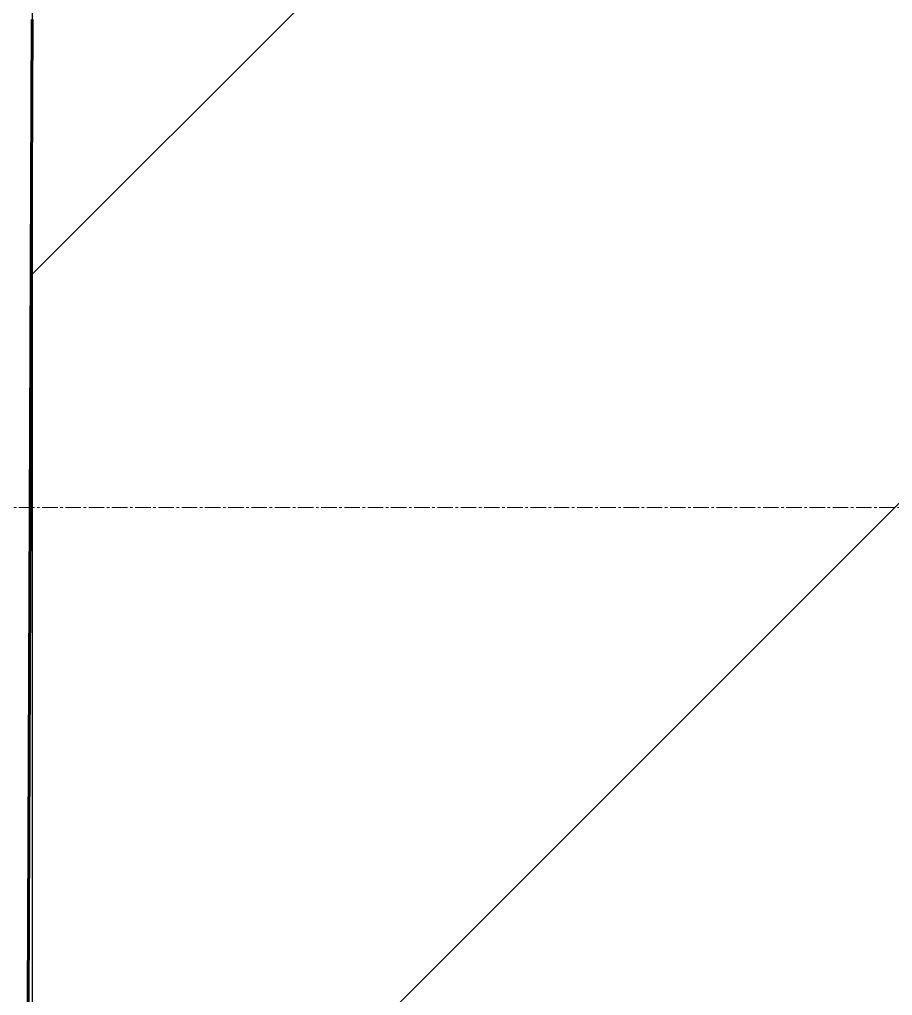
# Model space of a CAD drawing. Header units: millimetres. Extents: x 538266 to 1167394, y 114608 to 637157.
# Drawn here: x 1046538 to 1047611, y 521669 to 522869 of the extents above; entities that cross this region are included whole.
import ezdxf

# ---------------------------------------------------------------- set-up
doc = ezdxf.new("R2010")
doc.units = ezdxf.units.MM
doc.linetypes.add('CENTER2', pattern=[28.575, 19.05, -3.175, 3.175, -3.175])
doc.layers.add('0) шт стен 3 эт', color=150, linetype='Continuous', lineweight=60)
doc.layers.add('РД_Оси_100', color=7, linetype='Continuous', lineweight=0, true_color=0x525252)
doc.layers.add('ФВ-5', color=7, linetype='Continuous')

# ---------------------------------------------------------------- blocks, each defined once
blk = doc.blocks.new('СОШ_2200_АР_ОСИ_М100_28.05.24')
at = {"layer": 'РД_Оси_100', "color": 251, "linetype": 'CENTER2', "true_color": 0x636466}
blk.add_lwpolyline([(29555, 25500), (-5954.958, 25500)], dxfattribs=at)

msp = doc.modelspace()

# ---------------------------------------------------------------- hatches: boundary and pattern name
at = {"layer": 'ФВ-5'}
h = msp.add_hatch(dxfattribs=at)
h.set_pattern_fill('ANSI31', color=3, scale=300, style=0)
h.paths.add_polyline_path([(1054123.6, 541968.7), (1046553.6, 541968.7), (1046553.6, 510388.7), (1054123.6, 510388.7)])

# ---------------------------------------------------------------- linework, layer by layer
msp.add_lwpolyline([(1054123.6, 541968.7), (1046553.6, 541968.7), (1046553.6, 510388.7), (1054123.6, 510388.7)], close=True)
at = {"layer": '0) шт стен 3 эт', "color": 2}
msp.add_lwpolyline([(1046553.6, 522868.7), (1046542.4, 520153)], dxfattribs=at)

# ---------------------------------------------------------------- block references
at = {"layer": 'РД_Оси_100', "lineweight": 25}
msp.add_blockref('СОШ_2200_АР_ОСИ_М100_28.05.24', (1046433.6, 496768.7), dxfattribs=at)

doc.saveas('drawing.dxf')
